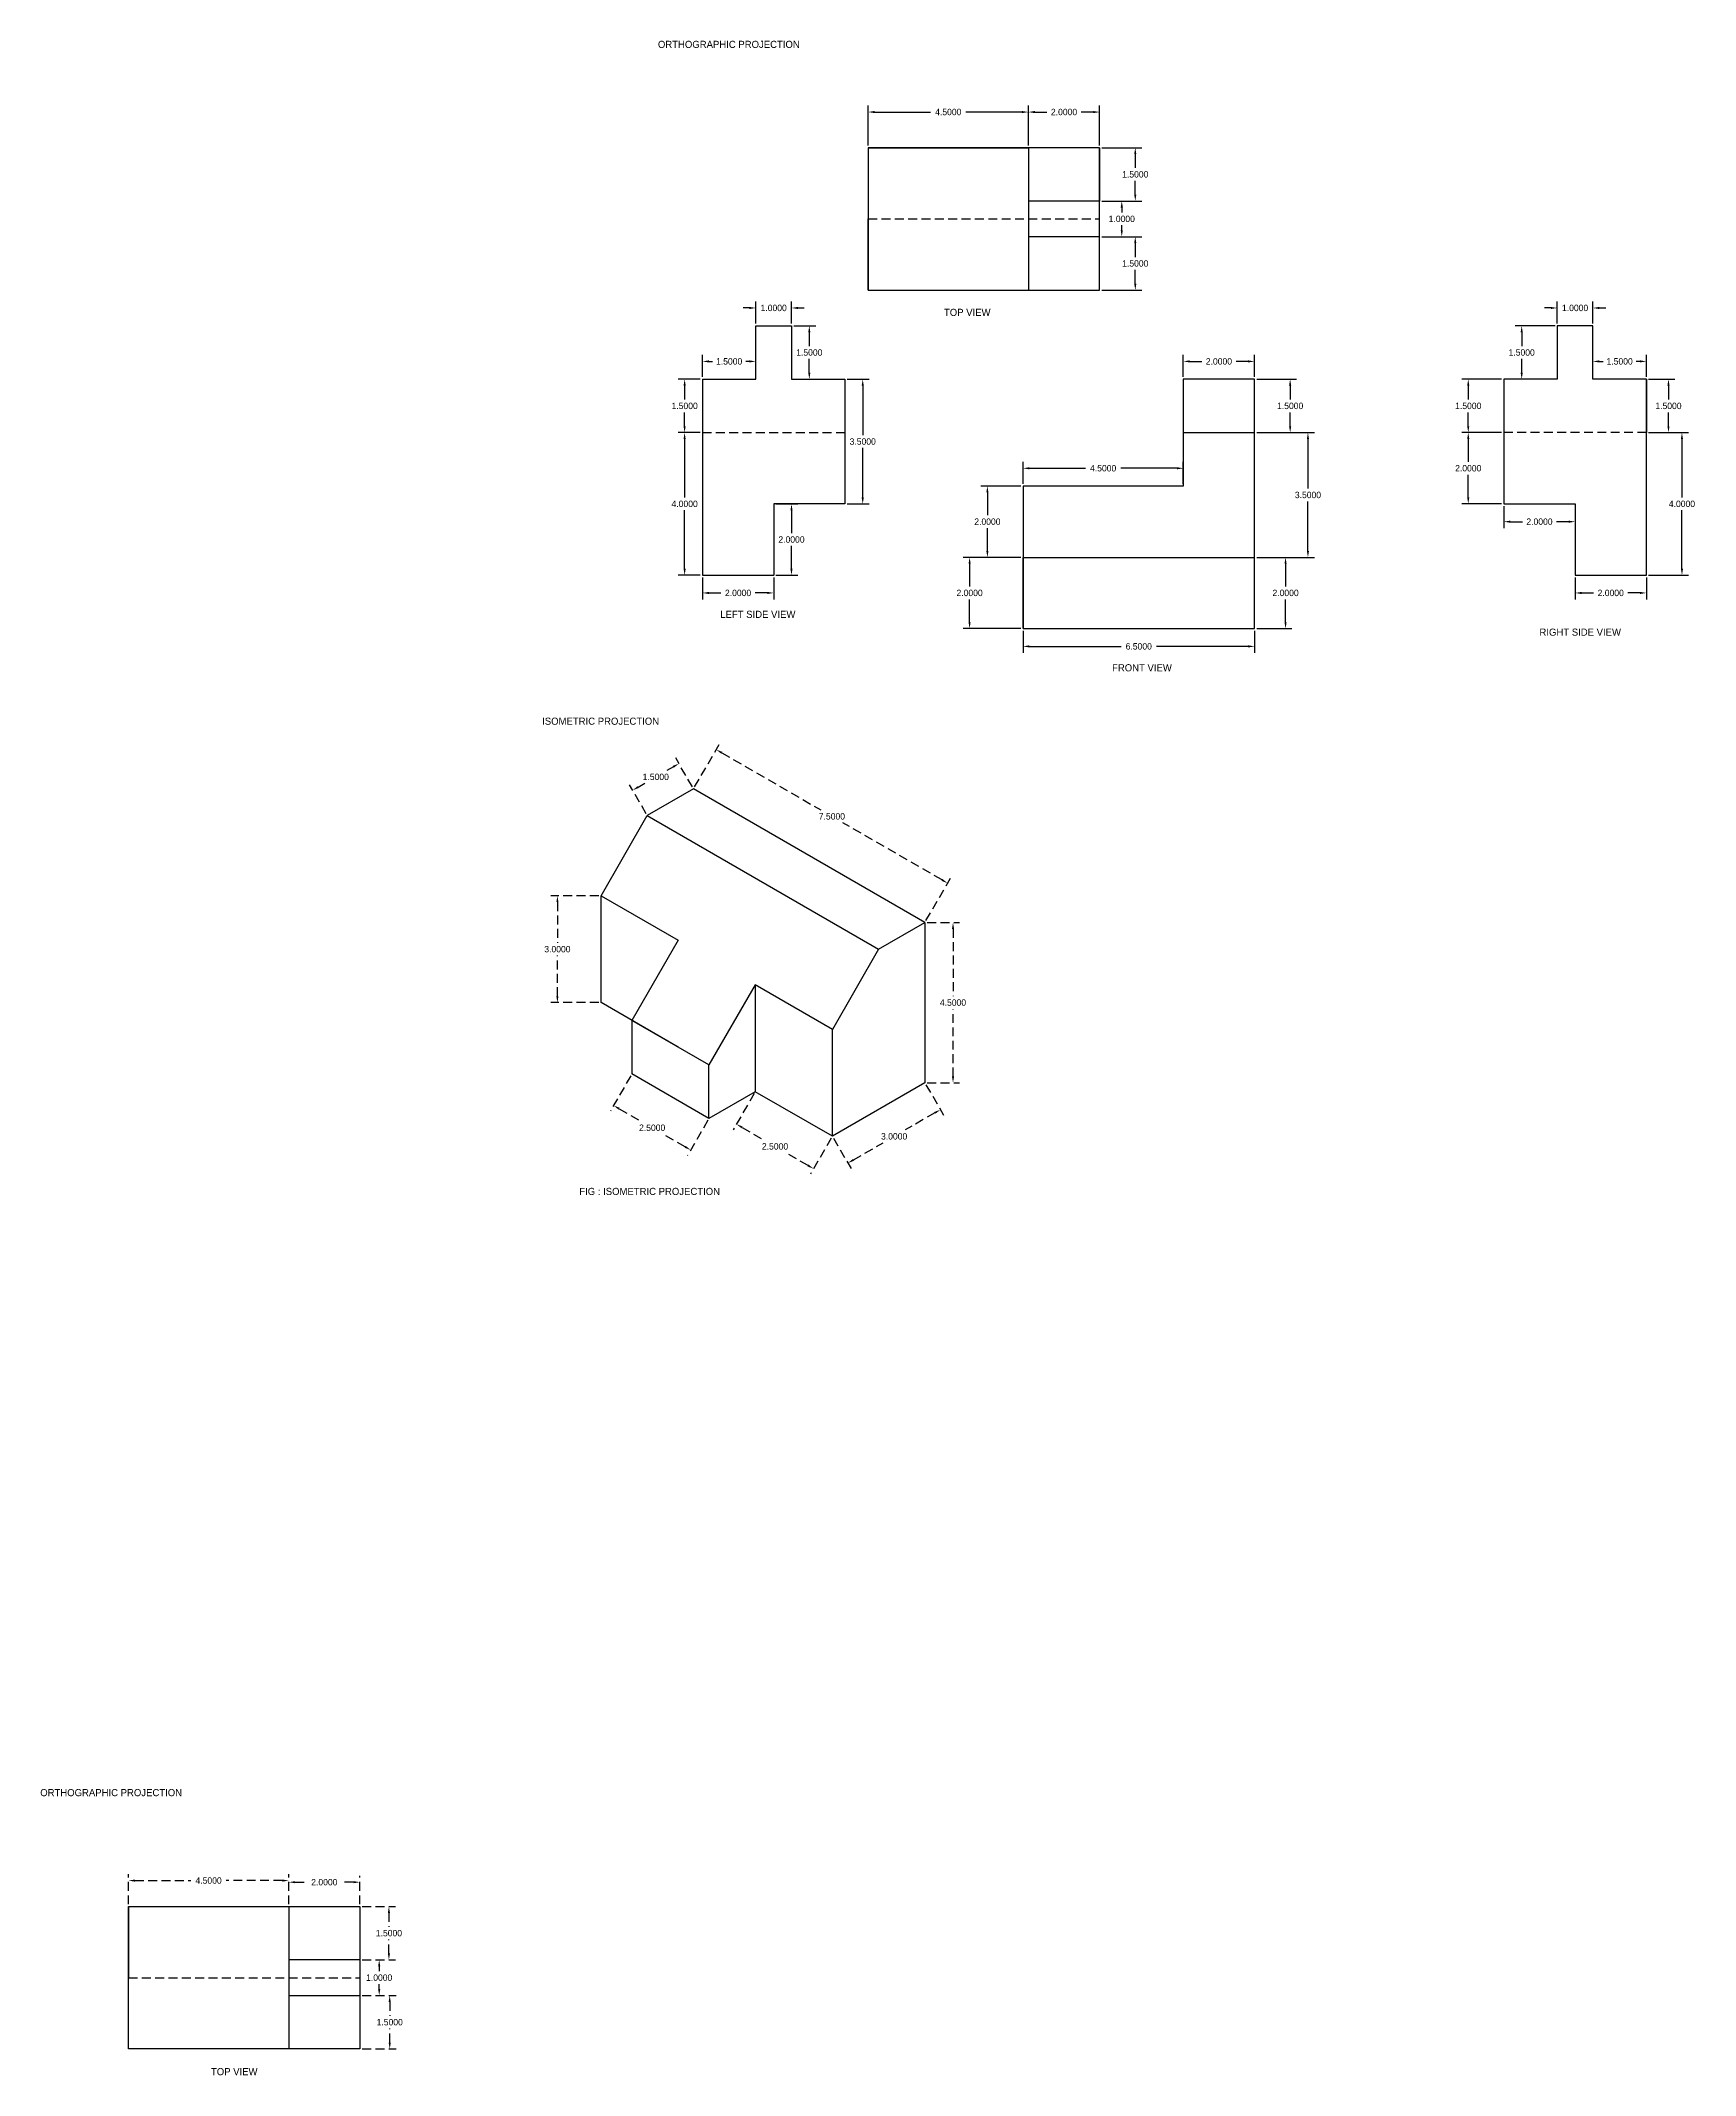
# Model space of a CAD drawing. Header units: inches. Extents: x 9.4 to 55.9, y -13.6 to 43.5.
import ezdxf

# ---------------------------------------------------------------- set-up
doc = ezdxf.new("R2010")
doc.units = ezdxf.units.IN
doc.header["$MEASUREMENT"] = 0
doc.linetypes.add('HIDDEN', pattern=[0.375, 0.25, -0.125])
doc.dimstyles.get("Standard").update_dxf_attribs({"dimtxt": 0.18, "dimasz": 0.18, "dimexe": 0.18, "dimexo": 0.0625, "dimgap": 0.09, "dimtad": 0, "dimtih": 1, "dimtoh": 1, "dimdec": 4, "dimzin": 0, "dimdsep": 46, "dimtxsty": 'Standard', "dimcen": 0.09, "dimadec": 0, "dimazin": 0, "dimtfac": 1, "dimtdec": 4, "dimtofl": 0, "dimtmove": 0, "dimatfit": 3, "dimfxl": 1, "dimtolj": 1, "dimtzin": 0, "dimarcsym": 0})

# ---------------------------------------------------------------- blocks, each defined once
blk = doc.blocks.new('*D1')
at = {"color": 0, "lineweight": -2}
for p, q in [((32.652, 40.562), (32.652, 41.68)), ((32.832, 41.5), (34.407, 41.5)), ((36.972, 41.5), (35.397, 41.5)), ((37.152, 40.562), (37.152, 41.68))]:
    blk.add_line(p, q, dxfattribs=at)
at = {"color": 0}
for points in [[(32.832, 41.53), (32.832, 41.47), (32.652, 41.5)], [(36.972, 41.53), (36.972, 41.47), (37.152, 41.5)]]:
    blk.add_solid(points, dxfattribs=at)
at = {"layer": 'Defpoints', "color": 0}
for p in [(37.152, 41.5), (32.652, 40.5), (37.152, 40.5)]:
    blk.add_point(p, dxfattribs=at)
at = {"color": 0, "insert": (34.902, 41.5), "char_height": 0.18, "attachment_point": 5}
blk.add_mtext('\\A1;4.5000', dxfattribs=at)
blk = doc.blocks.new('*D3')
at = {"color": 0, "lineweight": -2}
for p, q in [((39.214, 40.5), (40.332, 40.5)), ((40.152, 40.32), (40.152, 39.93)), ((40.152, 39.18), (40.152, 39.57)), ((39.214, 39), (40.332, 39))]:
    blk.add_line(p, q, dxfattribs=at)
at = {"color": 0}
for points in [[(40.122, 40.32), (40.182, 40.32), (40.152, 40.5)], [(40.122, 39.18), (40.182, 39.18), (40.152, 39)]]:
    blk.add_solid(points, dxfattribs=at)
at = {"layer": 'Defpoints', "color": 0}
for p in [(39.152, 40.5), (39.152, 39), (40.152, 39)]:
    blk.add_point(p, dxfattribs=at)
at = {"color": 0, "insert": (40.152, 39.75), "char_height": 0.18, "attachment_point": 5}
blk.add_mtext('\\A1;1.5000', dxfattribs=at)
blk = doc.blocks.new('*D4')
at = {"color": 0, "lineweight": -2}
for p, q in [((39.214, 38), (40.332, 38)), ((40.152, 37.82), (40.152, 37.43)), ((40.152, 36.68), (40.152, 37.07)), ((39.214, 36.5), (40.332, 36.5))]:
    blk.add_line(p, q, dxfattribs=at)
at = {"color": 0}
for points in [[(40.122, 37.82), (40.182, 37.82), (40.152, 38)], [(40.122, 36.68), (40.182, 36.68), (40.152, 36.5)]]:
    blk.add_solid(points, dxfattribs=at)
at = {"layer": 'Defpoints', "color": 0}
for p in [(39.152, 38), (40.152, 38), (39.152, 36.5)]:
    blk.add_point(p, dxfattribs=at)
at = {"color": 0, "insert": (40.152, 37.25), "char_height": 0.18, "attachment_point": 5}
blk.add_mtext('\\A1;1.5000', dxfattribs=at)
blk = doc.blocks.new('*D5')
at = {"color": 0, "lineweight": -2}
for p, q in [((39.214, 39), (39.953, 39)), ((39.773, 38.82), (39.773, 38.68)), ((39.773, 38.18), (39.773, 38.32)), ((39.214, 38), (39.953, 38))]:
    blk.add_line(p, q, dxfattribs=at)
at = {"color": 0}
for points in [[(39.743, 38.82), (39.803, 38.82), (39.773, 39)], [(39.743, 38.18), (39.803, 38.18), (39.773, 38)]]:
    blk.add_solid(points, dxfattribs=at)
at = {"layer": 'Defpoints', "color": 0}
for p in [(39.152, 39), (39.152, 38), (39.773, 38)]:
    blk.add_point(p, dxfattribs=at)
at = {"color": 0, "insert": (39.773, 38.5), "char_height": 0.18, "attachment_point": 5}
blk.add_mtext('\\A1;1.0000', dxfattribs=at)
blk = doc.blocks.new('*D6')
at = {"color": 0, "lineweight": -2}
for p, q in [((28, 34.0625), (28, 34.68)), ((28.18, 34.5), (28.285, 34.5)), ((29.32, 34.5), (29.215, 34.5)), ((29.5, 34.0625), (29.5, 34.68))]:
    blk.add_line(p, q, dxfattribs=at)
at = {"color": 0}
for points in [[(28.18, 34.53), (28.18, 34.47), (28, 34.5)], [(29.32, 34.53), (29.32, 34.47), (29.5, 34.5)]]:
    blk.add_solid(points, dxfattribs=at)
at = {"layer": 'Defpoints', "color": 0}
for p in [(29.5, 34.5), (28, 34), (29.5, 34)]:
    blk.add_point(p, dxfattribs=at)
at = {"color": 0, "insert": (28.75, 34.5), "char_height": 0.18, "attachment_point": 5}
blk.add_mtext('\\A1;1.5000', dxfattribs=at)
blk = doc.blocks.new('*D7')
at = {"color": 0, "lineweight": -2}
for p, q in [((29.32, 36), (29.14, 36)), ((29.5, 35.5625), (29.5, 36.18)), ((30.5, 35.5625), (30.5, 36.18)), ((30.68, 36), (30.86, 36))]:
    blk.add_line(p, q, dxfattribs=at)
at = {"color": 0}
for points in [[(29.32, 36.03), (29.32, 35.97), (29.5, 36)], [(30.68, 36.03), (30.68, 35.97), (30.5, 36)]]:
    blk.add_solid(points, dxfattribs=at)
at = {"layer": 'Defpoints', "color": 0}
for p in [(30.5, 36), (29.5, 35.5), (30.5, 35.5)]:
    blk.add_point(p, dxfattribs=at)
at = {"color": 0, "insert": (30, 36), "char_height": 0.18, "attachment_point": 5}
blk.add_mtext('\\A1;1.0000', dxfattribs=at)
blk = doc.blocks.new('*D8')
at = {"color": 0, "lineweight": -2}
for p, q in [((30.5625, 35.5), (31.18, 35.5)), ((31, 35.32), (31, 34.93)), ((31, 34.18), (31, 34.57)), ((30.5625, 34), (31.18, 34))]:
    blk.add_line(p, q, dxfattribs=at)
at = {"color": 0}
for points in [[(30.97, 35.32), (31.03, 35.32), (31, 35.5)], [(30.97, 34.18), (31.03, 34.18), (31, 34)]]:
    blk.add_solid(points, dxfattribs=at)
at = {"layer": 'Defpoints', "color": 0}
for p in [(30.5, 35.5), (30.5, 34), (31, 34)]:
    blk.add_point(p, dxfattribs=at)
at = {"color": 0, "insert": (31, 34.75), "char_height": 0.18, "attachment_point": 5}
blk.add_mtext('\\A1;1.5000', dxfattribs=at)
blk = doc.blocks.new('*D9')
at = {"color": 0, "lineweight": -2}
for p, q in [((27.9375, 34), (27.32, 34)), ((27.5, 33.82), (27.5, 33.43)), ((27.5, 32.68), (27.5, 33.07)), ((27.9375, 32.5), (27.32, 32.5))]:
    blk.add_line(p, q, dxfattribs=at)
at = {"color": 0}
for points in [[(27.47, 33.82), (27.53, 33.82), (27.5, 34)], [(27.47, 32.68), (27.53, 32.68), (27.5, 32.5)]]:
    blk.add_solid(points, dxfattribs=at)
at = {"layer": 'Defpoints', "color": 0}
for p in [(28, 34), (27.5, 32.5), (28, 32.5)]:
    blk.add_point(p, dxfattribs=at)
at = {"color": 0, "insert": (27.5, 33.25), "char_height": 0.18, "attachment_point": 5}
blk.add_mtext('\\A1;1.5000', dxfattribs=at)
blk = doc.blocks.new('*D10')
at = {"color": 0, "lineweight": -2}
for p, q in [((27.9375, 32.5), (27.32, 32.5)), ((27.5, 32.32), (27.5, 30.68)), ((27.5, 28.68), (27.5, 30.32)), ((27.9375, 28.5), (27.32, 28.5))]:
    blk.add_line(p, q, dxfattribs=at)
at = {"color": 0}
for points in [[(27.47, 32.32), (27.53, 32.32), (27.5, 32.5)], [(27.47, 28.68), (27.53, 28.68), (27.5, 28.5)]]:
    blk.add_solid(points, dxfattribs=at)
at = {"layer": 'Defpoints', "color": 0}
for p in [(28, 32.5), (27.5, 28.5), (28, 28.5)]:
    blk.add_point(p, dxfattribs=at)
at = {"color": 0, "insert": (27.5, 30.5), "char_height": 0.18, "attachment_point": 5}
blk.add_mtext('\\A1;4.0000', dxfattribs=at)
blk = doc.blocks.new('*D11')
at = {"color": 0, "lineweight": -2}
for p, q in [((30.0625, 30.5), (30.68, 30.5)), ((30.5, 30.32), (30.5, 29.68)), ((30.5, 28.68), (30.5, 29.32)), ((30.0625, 28.5), (30.68, 28.5))]:
    blk.add_line(p, q, dxfattribs=at)
at = {"color": 0}
for points in [[(30.47, 30.32), (30.53, 30.32), (30.5, 30.5)], [(30.47, 28.68), (30.53, 28.68), (30.5, 28.5)]]:
    blk.add_solid(points, dxfattribs=at)
at = {"layer": 'Defpoints', "color": 0}
for p in [(30, 30.5), (30.5, 30.5), (30, 28.5)]:
    blk.add_point(p, dxfattribs=at)
at = {"color": 0, "insert": (30.5, 29.5), "char_height": 0.18, "attachment_point": 5}
blk.add_mtext('\\A1;2.0000', dxfattribs=at)
blk = doc.blocks.new('*D12')
at = {"color": 0, "lineweight": -2}
for p, q in [((32.0625, 34), (32.68, 34)), ((32.5, 33.82), (32.5, 32.43)), ((32.5, 30.68), (32.5, 32.07)), ((32.0625, 30.5), (32.68, 30.5))]:
    blk.add_line(p, q, dxfattribs=at)
at = {"color": 0}
for points in [[(32.47, 33.82), (32.53, 33.82), (32.5, 34)], [(32.47, 30.68), (32.53, 30.68), (32.5, 30.5)]]:
    blk.add_solid(points, dxfattribs=at)
at = {"layer": 'Defpoints', "color": 0}
for p in [(32, 34), (32, 30.5), (32.5, 30.5)]:
    blk.add_point(p, dxfattribs=at)
at = {"color": 0, "insert": (32.5, 32.25), "char_height": 0.18, "attachment_point": 5}
blk.add_mtext('\\A1;3.5000', dxfattribs=at)
blk = doc.blocks.new('*D13')
at = {"color": 0, "lineweight": -2}
for p, q in [((28, 28.4375), (28, 27.82)), ((28.18, 28), (28.52, 28)), ((29.82, 28), (29.48, 28)), ((30, 28.4375), (30, 27.82))]:
    blk.add_line(p, q, dxfattribs=at)
at = {"color": 0}
for points in [[(28.18, 28.03), (28.18, 27.97), (28, 28)], [(29.82, 28.03), (29.82, 27.97), (30, 28)]]:
    blk.add_solid(points, dxfattribs=at)
at = {"layer": 'Defpoints', "color": 0}
for p in [(28, 28.5), (30, 28.5), (30, 28)]:
    blk.add_point(p, dxfattribs=at)
at = {"color": 0, "insert": (29, 28), "char_height": 0.18, "attachment_point": 5}
blk.add_mtext('\\A1;2.0000', dxfattribs=at)
blk = doc.blocks.new('*D14')
at = {"color": 0, "lineweight": -2}
for p, q in [((41.5, 34.0625), (41.5, 34.68)), ((41.68, 34.5), (42.02, 34.5)), ((43.32, 34.5), (42.98, 34.5)), ((43.5, 34.0625), (43.5, 34.68))]:
    blk.add_line(p, q, dxfattribs=at)
at = {"color": 0}
for points in [[(41.68, 34.53), (41.68, 34.47), (41.5, 34.5)], [(43.32, 34.53), (43.32, 34.47), (43.5, 34.5)]]:
    blk.add_solid(points, dxfattribs=at)
at = {"layer": 'Defpoints', "color": 0}
for p in [(43.5, 34.5), (41.5, 34), (43.5, 34)]:
    blk.add_point(p, dxfattribs=at)
at = {"color": 0, "insert": (42.5, 34.5), "char_height": 0.18, "attachment_point": 5}
blk.add_mtext('\\A1;2.0000', dxfattribs=at)
blk = doc.blocks.new('*D15')
at = {"color": 0, "lineweight": -2}
for p, q in [((43.5625, 34), (44.68, 34)), ((44.5, 33.82), (44.5, 33.43)), ((44.5, 32.68), (44.5, 33.07)), ((43.5625, 32.5), (44.68, 32.5))]:
    blk.add_line(p, q, dxfattribs=at)
at = {"color": 0}
for points in [[(44.47, 33.82), (44.53, 33.82), (44.5, 34)], [(44.47, 32.68), (44.53, 32.68), (44.5, 32.5)]]:
    blk.add_solid(points, dxfattribs=at)
at = {"layer": 'Defpoints', "color": 0}
for p in [(43.5, 34), (43.5, 32.5), (44.5, 32.5)]:
    blk.add_point(p, dxfattribs=at)
at = {"color": 0, "insert": (44.5, 33.25), "char_height": 0.18, "attachment_point": 5}
blk.add_mtext('\\A1;1.5000', dxfattribs=at)
blk = doc.blocks.new('*D16')
at = {"color": 0, "lineweight": -2}
for p, q in [((43.5625, 32.5), (45.18, 32.5)), ((45, 32.32), (45, 30.93)), ((45, 29.18), (45, 30.57)), ((43.5625, 29), (45.18, 29))]:
    blk.add_line(p, q, dxfattribs=at)
at = {"color": 0}
for points in [[(44.97, 32.32), (45.03, 32.32), (45, 32.5)], [(44.97, 29.18), (45.03, 29.18), (45, 29)]]:
    blk.add_solid(points, dxfattribs=at)
at = {"layer": 'Defpoints', "color": 0}
for p in [(43.5, 32.5), (43.5, 29), (45, 29)]:
    blk.add_point(p, dxfattribs=at)
at = {"color": 0, "insert": (45, 30.75), "char_height": 0.18, "attachment_point": 5}
blk.add_mtext('\\A1;3.5000', dxfattribs=at)
blk = doc.blocks.new('*D17')
at = {"color": 0, "lineweight": -2}
for p, q in [((43.5625, 29), (44.55125, 29)), ((44.37125, 28.82), (44.37125, 28.18)), ((44.37125, 27.18), (44.37125, 27.82)), ((43.5625, 27), (44.55125, 27))]:
    blk.add_line(p, q, dxfattribs=at)
at = {"color": 0}
for points in [[(44.34125, 28.82), (44.40125, 28.82), (44.37125, 29)], [(44.34125, 27.18), (44.40125, 27.18), (44.37125, 27)]]:
    blk.add_solid(points, dxfattribs=at)
at = {"layer": 'Defpoints', "color": 0}
for p in [(43.5, 29), (44.37125, 29), (43.5, 27)]:
    blk.add_point(p, dxfattribs=at)
at = {"color": 0, "insert": (44.37125, 28), "char_height": 0.18, "attachment_point": 5}
blk.add_mtext('\\A1;2.0000', dxfattribs=at)
blk = doc.blocks.new('*D18')
at = {"color": 0, "lineweight": -2}
for p, q in [((37, 26.9375), (37, 26.32)), ((43.5, 26.9375), (43.5, 26.32)), ((37.18, 26.5), (39.755, 26.5)), ((43.32, 26.5), (40.745, 26.5))]:
    blk.add_line(p, q, dxfattribs=at)
at = {"color": 0}
for points in [[(37.18, 26.53), (37.18, 26.47), (37, 26.5)], [(43.32, 26.53), (43.32, 26.47), (43.5, 26.5)]]:
    blk.add_solid(points, dxfattribs=at)
at = {"layer": 'Defpoints', "color": 0}
for p in [(37, 27), (43.5, 27), (43.5, 26.5)]:
    blk.add_point(p, dxfattribs=at)
at = {"color": 0, "insert": (40.25, 26.5), "char_height": 0.18, "attachment_point": 5}
blk.add_mtext('\\A1;6.5000', dxfattribs=at)
blk = doc.blocks.new('*D19')
at = {"color": 0, "lineweight": -2}
for p, q in [((36.9375, 31), (35.82, 31)), ((36, 30.82), (36, 30.18)), ((36, 29.18), (36, 29.82)), ((36.9375, 29), (35.82, 29))]:
    blk.add_line(p, q, dxfattribs=at)
at = {"color": 0}
for points in [[(35.97, 30.82), (36.03, 30.82), (36, 31)], [(35.97, 29.18), (36.03, 29.18), (36, 29)]]:
    blk.add_solid(points, dxfattribs=at)
at = {"layer": 'Defpoints', "color": 0}
for p in [(37, 31), (36, 29), (37, 29)]:
    blk.add_point(p, dxfattribs=at)
at = {"color": 0, "insert": (36, 30), "char_height": 0.18, "attachment_point": 5}
blk.add_mtext('\\A1;2.0000', dxfattribs=at)
blk = doc.blocks.new('*D20')
at = {"color": 0, "lineweight": -2}
for p, q in [((36.9375, 29), (35.32, 29)), ((35.5, 28.82), (35.5, 28.18)), ((35.5, 27.18), (35.5, 27.82)), ((36.9375, 27), (35.32, 27))]:
    blk.add_line(p, q, dxfattribs=at)
at = {"color": 0}
for points in [[(35.47, 28.82), (35.53, 28.82), (35.5, 29)], [(35.47, 27.18), (35.53, 27.18), (35.5, 27)]]:
    blk.add_solid(points, dxfattribs=at)
at = {"layer": 'Defpoints', "color": 0}
for p in [(37, 29), (35.5, 27), (37, 27)]:
    blk.add_point(p, dxfattribs=at)
at = {"color": 0, "insert": (35.5, 28), "char_height": 0.18, "attachment_point": 5}
blk.add_mtext('\\A1;2.0000', dxfattribs=at)
blk = doc.blocks.new('*D21')
at = {"color": 0, "lineweight": -2}
for p, q in [((37, 31.0625), (37, 31.68)), ((37.18, 31.5), (38.755, 31.5)), ((41.32, 31.5), (39.745, 31.5)), ((41.5, 31.0625), (41.5, 31.68))]:
    blk.add_line(p, q, dxfattribs=at)
at = {"color": 0}
for points in [[(37.18, 31.53), (37.18, 31.47), (37, 31.5)], [(41.32, 31.53), (41.32, 31.47), (41.5, 31.5)]]:
    blk.add_solid(points, dxfattribs=at)
at = {"layer": 'Defpoints', "color": 0}
for p in [(41.5, 31.5), (37, 31), (41.5, 31)]:
    blk.add_point(p, dxfattribs=at)
at = {"color": 0, "insert": (39.25, 31.5), "char_height": 0.18, "attachment_point": 5}
blk.add_mtext('\\A1;4.5000', dxfattribs=at)
blk = doc.blocks.new('*D22')
at = {"color": 0, "lineweight": -2}
for p, q in [((51.9375, 35.5), (50.82, 35.5)), ((51, 35.32), (51, 34.93)), ((51, 34.18), (51, 34.57)), ((51.9375, 34), (50.82, 34))]:
    blk.add_line(p, q, dxfattribs=at)
at = {"color": 0}
for points in [[(50.97, 35.32), (51.03, 35.32), (51, 35.5)], [(50.97, 34.18), (51.03, 34.18), (51, 34)]]:
    blk.add_solid(points, dxfattribs=at)
at = {"layer": 'Defpoints', "color": 0}
for p in [(52, 35.5), (51, 34), (52, 34)]:
    blk.add_point(p, dxfattribs=at)
at = {"color": 0, "insert": (51, 34.75), "char_height": 0.18, "attachment_point": 5}
blk.add_mtext('\\A1;1.5000', dxfattribs=at)
blk = doc.blocks.new('*D23')
at = {"color": 0, "lineweight": -2}
for p, q in [((51.82, 36), (51.64, 36)), ((52, 35.5625), (52, 36.18)), ((53, 35.5625), (53, 36.18)), ((53.18, 36), (53.36, 36))]:
    blk.add_line(p, q, dxfattribs=at)
at = {"color": 0}
for points in [[(51.82, 36.03), (51.82, 35.97), (52, 36)], [(53.18, 36.03), (53.18, 35.97), (53, 36)]]:
    blk.add_solid(points, dxfattribs=at)
at = {"layer": 'Defpoints', "color": 0}
for p in [(53, 36), (52, 35.5), (53, 35.5)]:
    blk.add_point(p, dxfattribs=at)
at = {"color": 0, "insert": (52.5, 36), "char_height": 0.18, "attachment_point": 5}
blk.add_mtext('\\A1;1.0000', dxfattribs=at)
blk = doc.blocks.new('*D24')
at = {"color": 0, "lineweight": -2}
for p, q in [((53, 34.0625), (53, 34.68)), ((53.18, 34.5), (53.285, 34.5)), ((54.32, 34.5), (54.215, 34.5)), ((54.5, 34.0625), (54.5, 34.68))]:
    blk.add_line(p, q, dxfattribs=at)
at = {"color": 0}
for points in [[(53.18, 34.53), (53.18, 34.47), (53, 34.5)], [(54.32, 34.53), (54.32, 34.47), (54.5, 34.5)]]:
    blk.add_solid(points, dxfattribs=at)
at = {"layer": 'Defpoints', "color": 0}
for p in [(54.5, 34.5), (53, 34), (54.5, 34)]:
    blk.add_point(p, dxfattribs=at)
at = {"color": 0, "insert": (53.75, 34.5), "char_height": 0.18, "attachment_point": 5}
blk.add_mtext('\\A1;1.5000', dxfattribs=at)
blk = doc.blocks.new('*D25')
at = {"color": 0, "lineweight": -2}
for p, q in [((50.4375, 34), (49.32, 34)), ((49.5, 33.82), (49.5, 33.43)), ((49.5, 32.68), (49.5, 33.07)), ((50.4375, 32.5), (49.32, 32.5))]:
    blk.add_line(p, q, dxfattribs=at)
at = {"color": 0}
for points in [[(49.47, 33.82), (49.53, 33.82), (49.5, 34)], [(49.47, 32.68), (49.53, 32.68), (49.5, 32.5)]]:
    blk.add_solid(points, dxfattribs=at)
at = {"layer": 'Defpoints', "color": 0}
for p in [(50.5, 34), (49.5, 32.5), (50.5, 32.5)]:
    blk.add_point(p, dxfattribs=at)
at = {"color": 0, "insert": (49.5, 33.25), "char_height": 0.18, "attachment_point": 5}
blk.add_mtext('\\A1;1.5000', dxfattribs=at)
blk = doc.blocks.new('*D26')
at = {"color": 0, "lineweight": -2}
for p, q in [((50.4375, 32.5), (49.32, 32.5)), ((49.5, 32.32), (49.5, 31.68)), ((49.5, 30.68), (49.5, 31.32)), ((50.4375, 30.5), (49.32, 30.5))]:
    blk.add_line(p, q, dxfattribs=at)
at = {"color": 0}
for points in [[(49.47, 32.32), (49.53, 32.32), (49.5, 32.5)], [(49.47, 30.68), (49.53, 30.68), (49.5, 30.5)]]:
    blk.add_solid(points, dxfattribs=at)
at = {"layer": 'Defpoints', "color": 0}
for p in [(50.5, 32.5), (49.5, 30.5), (50.5, 30.5)]:
    blk.add_point(p, dxfattribs=at)
at = {"color": 0, "insert": (49.5, 31.5), "char_height": 0.18, "attachment_point": 5}
blk.add_mtext('\\A1;2.0000', dxfattribs=at)
blk = doc.blocks.new('*D27')
at = {"color": 0, "lineweight": -2}
for p, q in [((50.5, 30.4375), (50.5, 29.82)), ((52.5, 30.4375), (52.5, 29.82)), ((50.68, 30), (51.02, 30)), ((52.32, 30), (51.98, 30))]:
    blk.add_line(p, q, dxfattribs=at)
at = {"color": 0}
for points in [[(50.68, 30.03), (50.68, 29.97), (50.5, 30)], [(52.32, 30.03), (52.32, 29.97), (52.5, 30)]]:
    blk.add_solid(points, dxfattribs=at)
at = {"layer": 'Defpoints', "color": 0}
for p in [(50.5, 30.5), (52.5, 30.5), (52.5, 30)]:
    blk.add_point(p, dxfattribs=at)
at = {"color": 0, "insert": (51.5, 30), "char_height": 0.18, "attachment_point": 5}
blk.add_mtext('\\A1;2.0000', dxfattribs=at)
blk = doc.blocks.new('*D28')
at = {"color": 0, "lineweight": -2}
for p, q in [((52.5, 28.4375), (52.5, 27.82)), ((52.68, 28), (53.02, 28)), ((54.32, 28), (53.98, 28)), ((54.5, 28.4375), (54.5, 27.82))]:
    blk.add_line(p, q, dxfattribs=at)
at = {"color": 0}
for points in [[(52.68, 28.03), (52.68, 27.97), (52.5, 28)], [(54.32, 28.03), (54.32, 27.97), (54.5, 28)]]:
    blk.add_solid(points, dxfattribs=at)
at = {"layer": 'Defpoints', "color": 0}
for p in [(52.5, 28.5), (54.5, 28.5), (54.5, 28)]:
    blk.add_point(p, dxfattribs=at)
at = {"color": 0, "insert": (53.5, 28), "char_height": 0.18, "attachment_point": 5}
blk.add_mtext('\\A1;2.0000', dxfattribs=at)
blk = doc.blocks.new('*D29')
at = {"color": 0, "lineweight": -2}
for p, q in [((54.5625, 32.5), (55.68, 32.5)), ((55.5, 32.32), (55.5, 30.68)), ((55.5, 28.68), (55.5, 30.32)), ((54.5625, 28.5), (55.68, 28.5))]:
    blk.add_line(p, q, dxfattribs=at)
at = {"color": 0}
for points in [[(55.47, 32.32), (55.53, 32.32), (55.5, 32.5)], [(55.47, 28.68), (55.53, 28.68), (55.5, 28.5)]]:
    blk.add_solid(points, dxfattribs=at)
at = {"layer": 'Defpoints', "color": 0}
for p in [(54.5, 32.5), (54.5, 28.5), (55.5, 28.5)]:
    blk.add_point(p, dxfattribs=at)
at = {"color": 0, "insert": (55.5, 30.5), "char_height": 0.18, "attachment_point": 5}
blk.add_mtext('\\A1;4.0000', dxfattribs=at)
blk = doc.blocks.new('*D30')
at = {"color": 0, "lineweight": -2}
for p, q in [((54.5625, 34), (55.30125, 34)), ((55.12125, 33.82), (55.12125, 33.43)), ((55.12125, 32.68), (55.12125, 33.07)), ((54.5625, 32.5), (55.30125, 32.5))]:
    blk.add_line(p, q, dxfattribs=at)
at = {"color": 0}
for points in [[(55.09125, 33.82), (55.15125, 33.82), (55.12125, 34)], [(55.09125, 32.68), (55.15125, 32.68), (55.12125, 32.5)]]:
    blk.add_solid(points, dxfattribs=at)
at = {"layer": 'Defpoints', "color": 0}
for p in [(54.5, 34), (54.5, 32.5), (55.12125, 32.5)]:
    blk.add_point(p, dxfattribs=at)
at = {"color": 0, "insert": (55.12125, 33.25), "char_height": 0.18, "attachment_point": 5}
blk.add_mtext('\\A1;1.5000', dxfattribs=at)
blk = doc.blocks.new('*D48')
at = {"color": 0, "linetype": 'HIDDEN', "lineweight": -2}
for p, q in [((11.885, -8.81), (11.885, -7.966)), ((16.385, -8.81), (16.385, -7.966)), ((12.065, -8.146), (13.64, -8.146)), ((16.205, -8.146), (14.63, -8.146))]:
    blk.add_line(p, q, dxfattribs=at)
at = {"color": 0, "linetype": 'HIDDEN'}
for points in [[(12.065, -8.116), (12.065, -8.176), (11.885, -8.146)], [(16.205, -8.116), (16.205, -8.176), (16.385, -8.146)]]:
    blk.add_solid(points, dxfattribs=at)
at = {"layer": 'Defpoints', "color": 0, "linetype": 'HIDDEN'}
for p in [(16.385, -8.146), (11.885, -8.872), (16.385, -8.872)]:
    blk.add_point(p, dxfattribs=at)
at = {"color": 0, "linetype": 'HIDDEN', "insert": (14.135, -8.146), "char_height": 0.18, "attachment_point": 5}
blk.add_mtext('\\A1;4.5000', dxfattribs=at)
blk = doc.blocks.new('*D49')
at = {"color": 0, "linetype": 'HIDDEN', "lineweight": -2}
for p, q in [((16.385, -8.81), (16.385, -8.011)), ((16.565, -8.191), (16.905, -8.191)), ((18.205, -8.191), (17.865, -8.191)), ((18.385, -8.81), (18.385, -8.011))]:
    blk.add_line(p, q, dxfattribs=at)
at = {"color": 0, "linetype": 'HIDDEN'}
for points in [[(16.565, -8.161), (16.565, -8.221), (16.385, -8.191)], [(18.205, -8.161), (18.205, -8.221), (18.385, -8.191)]]:
    blk.add_solid(points, dxfattribs=at)
at = {"layer": 'Defpoints', "color": 0, "linetype": 'HIDDEN'}
for p in [(18.385, -8.191), (16.385, -8.872), (18.385, -8.872)]:
    blk.add_point(p, dxfattribs=at)
at = {"color": 0, "linetype": 'HIDDEN', "insert": (17.385, -8.191), "char_height": 0.18, "attachment_point": 5}
blk.add_mtext('\\A1;2.0000', dxfattribs=at)
blk = doc.blocks.new('*D50')
at = {"color": 0, "linetype": 'HIDDEN', "lineweight": -2}
for p, q in [((18.448, -8.872), (19.378, -8.872)), ((19.198, -9.052), (19.198, -9.442)), ((19.198, -10.192), (19.198, -9.802)), ((18.448, -10.372), (19.378, -10.372))]:
    blk.add_line(p, q, dxfattribs=at)
at = {"color": 0, "linetype": 'HIDDEN'}
for points in [[(19.168, -9.052), (19.228, -9.052), (19.198, -8.872)], [(19.168, -10.192), (19.228, -10.192), (19.198, -10.372)]]:
    blk.add_solid(points, dxfattribs=at)
at = {"layer": 'Defpoints', "color": 0, "linetype": 'HIDDEN'}
for p in [(18.385, -8.872), (18.385, -10.372), (19.198, -10.372)]:
    blk.add_point(p, dxfattribs=at)
at = {"color": 0, "linetype": 'HIDDEN', "insert": (19.198, -9.622), "char_height": 0.18, "attachment_point": 5}
blk.add_mtext('\\A1;1.5000', dxfattribs=at)
blk = doc.blocks.new('*D51')
at = {"color": 0, "linetype": 'HIDDEN', "lineweight": -2}
for p, q in [((18.448, -10.372), (19.105, -10.372)), ((18.925, -10.552), (18.925, -10.692)), ((18.448, -11.372), (19.105, -11.372)), ((18.925, -11.192), (18.925, -11.052))]:
    blk.add_line(p, q, dxfattribs=at)
at = {"color": 0, "linetype": 'HIDDEN'}
for points in [[(18.895, -10.552), (18.955, -10.552), (18.925, -10.372)], [(18.895, -11.192), (18.955, -11.192), (18.925, -11.372)]]:
    blk.add_solid(points, dxfattribs=at)
at = {"layer": 'Defpoints', "color": 0, "linetype": 'HIDDEN'}
for p in [(18.385, -10.372), (18.385, -11.372), (18.925, -11.372)]:
    blk.add_point(p, dxfattribs=at)
at = {"color": 0, "linetype": 'HIDDEN', "insert": (18.925, -10.872), "char_height": 0.18, "attachment_point": 5}
blk.add_mtext('\\A1;1.0000', dxfattribs=at)
blk = doc.blocks.new('*D52')
at = {"color": 0, "linetype": 'HIDDEN', "lineweight": -2}
for p, q in [((18.448, -11.372), (19.4, -11.372)), ((19.22, -11.552), (19.22, -11.942)), ((19.22, -12.692), (19.22, -12.302)), ((18.448, -12.872), (19.4, -12.872))]:
    blk.add_line(p, q, dxfattribs=at)
at = {"color": 0, "linetype": 'HIDDEN'}
for points in [[(19.19, -11.552), (19.25, -11.552), (19.22, -11.372)], [(19.19, -12.692), (19.25, -12.692), (19.22, -12.872)]]:
    blk.add_solid(points, dxfattribs=at)
at = {"layer": 'Defpoints', "color": 0, "linetype": 'HIDDEN'}
for p in [(18.385, -11.372), (18.385, -12.872), (19.22, -12.872)]:
    blk.add_point(p, dxfattribs=at)
at = {"color": 0, "linetype": 'HIDDEN', "insert": (19.22, -12.122), "char_height": 0.18, "attachment_point": 5}
blk.add_mtext('\\A1;1.5000', dxfattribs=at)
blk = doc.blocks.new('*D53')
at = {"color": 0, "lineweight": -2}
for p, q in [((37.152, 40.562), (37.152, 41.68)), ((37.332, 41.5), (37.672, 41.5)), ((38.972, 41.5), (38.632, 41.5)), ((39.152, 40.562), (39.152, 41.68))]:
    blk.add_line(p, q, dxfattribs=at)
at = {"color": 0}
for points in [[(37.332, 41.53), (37.332, 41.47), (37.152, 41.5)], [(38.972, 41.53), (38.972, 41.47), (39.152, 41.5)]]:
    blk.add_solid(points, dxfattribs=at)
at = {"layer": 'Defpoints', "color": 0}
for p in [(39.152, 41.5), (37.152, 40.5), (39.152, 40.5)]:
    blk.add_point(p, dxfattribs=at)
at = {"color": 0, "insert": (38.152, 41.5), "char_height": 0.18, "attachment_point": 5}
blk.add_mtext('\\A1;2.0000', dxfattribs=at)
blk = doc.blocks.new('*D54')
at = {"color": 0, "linetype": 'HIDDEN', "lineweight": -2}
for p, q in [((27.781, 22.554), (28.477, 23.758)), ((28.542, 23.513), (31.322, 21.908)), ((34.726, 19.943), (31.946, 21.548)), ((34.276, 18.804), (34.972, 20.008))]:
    blk.add_line(p, q, dxfattribs=at)
at = {"color": 0, "linetype": 'HIDDEN'}
for points in [[(28.557, 23.539), (28.527, 23.487), (28.387, 23.603)], [(34.741, 19.969), (34.711, 19.917), (34.882, 19.853)]]:
    blk.add_solid(points, dxfattribs=at)
at = {"layer": 'Defpoints', "color": 0, "linetype": 'HIDDEN'}
for p in [(27.75, 22.5), (34.882, 19.853), (34.245, 18.75)]:
    blk.add_point(p, dxfattribs=at)
at = {"color": 0, "linetype": 'HIDDEN', "insert": (31.634, 21.728), "char_height": 0.18, "attachment_point": 5}
blk.add_mtext('\\A1;7.5000', dxfattribs=at)
blk = doc.blocks.new('*D55')
at = {"color": 0, "linetype": 'HIDDEN', "lineweight": -2}
for p, q in [((34.308, 18.75), (35.215, 18.75)), ((35.035, 18.57), (35.035, 16.68)), ((35.035, 14.43), (35.035, 16.32)), ((34.308, 14.25), (35.215, 14.25))]:
    blk.add_line(p, q, dxfattribs=at)
at = {"color": 0, "linetype": 'HIDDEN'}
for points in [[(35.005, 18.57), (35.065, 18.57), (35.035, 18.75)], [(35.005, 14.43), (35.065, 14.43), (35.035, 14.25)]]:
    blk.add_solid(points, dxfattribs=at)
at = {"layer": 'Defpoints', "color": 0, "linetype": 'HIDDEN'}
for p in [(34.245, 18.75), (34.245, 14.25), (35.035, 14.25)]:
    blk.add_point(p, dxfattribs=at)
at = {"color": 0, "linetype": 'HIDDEN', "insert": (35.035, 16.5), "char_height": 0.18, "attachment_point": 5}
blk.add_mtext('\\A1;4.5000', dxfattribs=at)
blk = doc.blocks.new('*D56')
at = {"color": 0, "linetype": 'HIDDEN', "lineweight": -2}
for p, q in [((25.089, 19.5), (23.748, 19.5)), ((23.928, 19.32), (23.928, 18.18)), ((23.928, 16.68), (23.928, 17.82)), ((25.089, 16.5), (23.748, 16.5))]:
    blk.add_line(p, q, dxfattribs=at)
at = {"color": 0, "linetype": 'HIDDEN'}
for points in [[(23.898, 19.32), (23.958, 19.32), (23.928, 19.5)], [(23.898, 16.68), (23.958, 16.68), (23.928, 16.5)]]:
    blk.add_solid(points, dxfattribs=at)
at = {"layer": 'Defpoints', "color": 0, "linetype": 'HIDDEN'}
for p in [(25.152, 19.5), (23.928, 16.5), (25.152, 16.5)]:
    blk.add_point(p, dxfattribs=at)
at = {"color": 0, "linetype": 'HIDDEN', "insert": (23.928, 18), "char_height": 0.18, "attachment_point": 5}
blk.add_mtext('\\A1;3.0000', dxfattribs=at)
blk = doc.blocks.new('*D57')
at = {"color": 0, "linetype": 'HIDDEN', "lineweight": -2}
for p, q in [((25.987, 14.446), (25.416, 13.457)), ((25.661, 13.522), (26.276, 13.167)), ((28.152, 13.196), (27.581, 12.207)), ((27.515, 12.452), (26.9, 12.807))]:
    blk.add_line(p, q, dxfattribs=at)
at = {"color": 0, "linetype": 'HIDDEN'}
for points in [[(25.676, 13.548), (25.646, 13.496), (25.506, 13.612)], [(27.53, 12.478), (27.5, 12.426), (27.671, 12.362)]]:
    blk.add_solid(points, dxfattribs=at)
at = {"layer": 'Defpoints', "color": 0, "linetype": 'HIDDEN'}
for p in [(26.018, 14.5), (28.183, 13.25), (27.671, 12.362)]:
    blk.add_point(p, dxfattribs=at)
at = {"color": 0, "linetype": 'HIDDEN', "insert": (26.588, 12.987), "char_height": 0.18, "attachment_point": 5}
blk.add_mtext('\\A1;2.5000', dxfattribs=at)
blk = doc.blocks.new('*D58')
at = {"color": 0, "linetype": 'HIDDEN', "lineweight": -2}
for p, q in [((29.451, 13.946), (28.865, 12.932)), ((29.111, 12.998), (29.726, 12.643)), ((31.616, 12.696), (31.03, 11.682)), ((30.964, 11.928), (30.35, 12.283))]:
    blk.add_line(p, q, dxfattribs=at)
at = {"color": 0, "linetype": 'HIDDEN'}
for points in [[(29.126, 13.023), (29.096, 12.972), (28.955, 13.088)], [(30.979, 11.953), (30.949, 11.902), (31.12, 11.838)]]:
    blk.add_solid(points, dxfattribs=at)
at = {"layer": 'Defpoints', "color": 0, "linetype": 'HIDDEN'}
for p in [(29.482, 14), (31.647, 12.75), (31.12, 11.838)]:
    blk.add_point(p, dxfattribs=at)
at = {"color": 0, "linetype": 'HIDDEN', "insert": (30.038, 12.463), "char_height": 0.18, "attachment_point": 5}
blk.add_mtext('\\A1;2.5000', dxfattribs=at)
blk = doc.blocks.new('*D59')
at = {"color": 0, "linetype": 'HIDDEN', "lineweight": -2}
for p, q in [((34.276, 14.196), (34.771, 13.339)), ((34.525, 13.405), (33.694, 12.925)), ((31.678, 12.696), (32.173, 11.839)), ((32.239, 12.085), (33.07, 12.565))]:
    blk.add_line(p, q, dxfattribs=at)
at = {"color": 0, "linetype": 'HIDDEN'}
for points in [[(34.51, 13.431), (34.54, 13.379), (34.681, 13.495)], [(32.224, 12.111), (32.254, 12.059), (32.083, 11.995)]]:
    blk.add_solid(points, dxfattribs=at)
at = {"layer": 'Defpoints', "color": 0, "linetype": 'HIDDEN'}
for p in [(34.245, 14.25), (34.681, 13.495), (31.647, 12.75)]:
    blk.add_point(p, dxfattribs=at)
at = {"color": 0, "linetype": 'HIDDEN', "insert": (33.382, 12.745), "char_height": 0.18, "attachment_point": 5}
blk.add_mtext('\\A1;3.0000', dxfattribs=at)
blk = doc.blocks.new('*D60')
at = {"color": 0, "linetype": 'HIDDEN', "lineweight": -2}
for p, q in [((27.184, 23.121), (27.002, 23.016)), ((27.719, 22.554), (27.25, 23.367)), ((26.42, 21.804), (25.951, 22.617)), ((26.196, 22.551), (26.378, 22.656))]:
    blk.add_line(p, q, dxfattribs=at)
at = {"color": 0, "linetype": 'HIDDEN'}
for points in [[(27.169, 23.147), (27.199, 23.095), (27.34, 23.211)], [(26.181, 22.577), (26.211, 22.525), (26.041, 22.461)]]:
    blk.add_solid(points, dxfattribs=at)
at = {"layer": 'Defpoints', "color": 0, "linetype": 'HIDDEN'}
for p in [(27.34, 23.211), (27.75, 22.5), (26.451, 21.75)]:
    blk.add_point(p, dxfattribs=at)
at = {"color": 0, "linetype": 'HIDDEN', "insert": (26.69, 22.836), "char_height": 0.18, "attachment_point": 5}
blk.add_mtext('\\A1;1.5000', dxfattribs=at)

msp = doc.modelspace()

# ---------------------------------------------------------------- linework, layer by layer
for p, q in [((32.65184, 40.5), (32.65184, 36.5)), ((39.15184, 40.5), (32.65184, 40.5)), ((32.65184, 40.5), (37.15184, 40.5)), ((37.15184, 40.5), (37.15184, 36.5)), ((39.15184, 36.5), (39.15184, 40.5)), ((39.15184, 40.5), (39.15184, 39)), ((39.15184, 39), (37.15184, 39)), ((32.65184, 36.5), (32.65184, 38.5)), ((39.15184, 38), (37.15184, 38)), ((39.15184, 36.5), (39.15184, 38)), ((39.15184, 36.5), (39.15184, 38)), ((32.65184, 36.5), (39.15184, 36.5)), ((29.5, 34), (29.5, 35.5)), ((29.5, 35.5), (30.5, 35.5)), ((30.5, 35.5), (30.5, 34)), ((53, 35.5), (52, 35.5)), ((52, 35.5), (52, 34)), ((53, 34), (53, 35.5)), ((28, 34), (28, 28.5)), ((28, 34), (28, 34)), ((28, 34), (28, 34)), ((28, 34), (29.5, 34)), ((28, 34), (28, 32.5)), ((30.5, 34), (32, 34)), ((32, 34), (32, 30.5)), ((43.5, 34), (41.5, 34)), ((41.5, 34), (41.5, 31)), ((41.5, 34), (41.5, 32.5)), ((43.5, 27), (43.5, 34)), ((50.5, 34), (50.5, 30.5)), ((52, 34), (50.5, 34)), ((54.5, 34), (53, 34)), ((54.5, 28.5), (54.5, 34)), ((54.5, 34), (54.5, 34)), ((54.5, 34), (54.5, 32.5)), ((41.5, 32.5), (43.5, 32.5)), ((41.5, 31), (37, 31)), ((37, 31), (37, 27)), ((32, 30.5), (30, 30.5)), ((30, 30.5), (30, 28.5)), ((50.5, 30.5), (52.5, 30.5)), ((52.5, 30.5), (52.5, 28.5)), ((37, 27), (37, 29)), ((37, 29), (43.5, 29)), ((28, 28.5), (30, 28.5)), ((52.5, 28.5), (54.5, 28.5)), ((37, 27), (37, 27)), ((37, 27), (43.5, 27)), ((27.75, 22.5), (26.45096, 21.75)), ((34.24519, 18.75), (27.75, 22.5)), ((25.15192, 19.5), (26.45096, 21.75)), ((26.45096, 21.75), (32.94615, 18)), ((25.15192, 16.5), (25.15192, 19.5)), ((25.15192, 19.5), (27.31699, 18.25)), ((32.94615, 18), (34.24519, 18.75)), ((34.24519, 18.75), (34.24519, 14.25)), ((27.31699, 18.25), (26.01795, 16)), ((32.94615, 18), (31.64711, 15.75)), ((29.48205, 17), (28.18301, 14.75)), ((31.64711, 15.75), (29.48205, 17)), ((29.48205, 17), (29.48205, 14)), ((27.31699, 15.25), (25.15192, 16.5)), ((28.18301, 14.75), (26.01795, 16)), ((26.01795, 16), (26.01795, 14.5)), ((31.64711, 12.75), (31.64711, 15.75)), ((28.18301, 13.25), (26.01795, 14.5)), ((28.18301, 13.25), (28.18301, 14.75)), ((29.48205, 14), (28.18301, 13.25)), ((31.64711, 12.75), (29.48205, 14)), ((34.24519, 14.25), (31.64711, 12.75)), ((11.88548, -8.87207), (18.38548, -8.87207)), ((11.88548, -12.87207), (11.88548, -8.87207)), ((11.88548, -8.87207), (16.38548, -8.87207)), ((11.88548, -8.87207), (11.88548, -10.87207)), ((16.38548, -8.87207), (16.38548, -12.87207)), ((18.38548, -8.87207), (18.38548, -12.87207)), ((18.38548, -8.87207), (18.38548, -10.37207)), ((18.38548, -10.37207), (16.38548, -10.37207)), ((16.38548, -10.37207), (16.38548, -11.37207)), ((16.38548, -11.37207), (18.38548, -11.37207)), ((18.38548, -12.87207), (11.88548, -12.87207))]:
    msp.add_line(p, q)
at = {"linetype": 'HIDDEN'}
for p, q in [((32.65184, 38.5), (39.15184, 38.5)), ((28, 32.5), (32, 32.5)), ((54.5, 32.5), (50.5, 32.5)), ((11.88548, -10.87207), (18.38548, -10.87207))]:
    msp.add_line(p, q, dxfattribs=at)

# ---------------------------------------------------------------- texts
at = {"char_height": 0.2, "attachment_point": 1}
for s, insert, width in [('ORTHOGRAPHIC PROJECTION', (26.75, 43.5), 9), ('LEFT SIDE VIEW', (28.5, 27.5), 2.5), ('RIGHT SIDE VIEW', (51.5, 27), 4.5), ('FRONT VIEW', (39.5, 26), 3.5), ('ISOMETRIC PROJECTION', (23.5, 24.5), 7.5)]:
    msp.add_mtext(s, dxfattribs=dict(at, insert=insert, width=width))
at = {"linetype": 'HIDDEN', "char_height": 0.2, "attachment_point": 1}
for s, insert, width in [('TOP VIEW', (34.78075, 35.97636), 3.7223627), ('FIG : ISOMETRIC PROJECTION', (24.54174, 11.30024), 8.7427698), ('ORTHOGRAPHIC PROJECTION', (9.4084, -5.5767), 8.2204744), ('TOP VIEW', (14.20175, -13.40919), 4.0875286)]:
    msp.add_mtext(s, dxfattribs=dict(at, insert=insert, width=width))

# ---------------------------------------------------------------- dimensions: what is measured, and where the dimension line sits
for p1, p2, distance, picture, middle in [((32.65184, 40.5), (37.15184, 40.5), 1, '*D1', (34.90184, 41.5)), ((37.15184, 40.5), (39.15184, 40.5), 1, '*D53', (38.15184, 41.5)), ((39.15184, 40.5), (39.15184, 39), 1, '*D3', (40.15184, 39.75)), ((39.15184, 39), (39.15184, 38), 0.62125, '*D5', (39.77309, 38.5)), ((39.15184, 36.5), (39.15184, 38), -1, '*D4', (40.15184, 37.25)), ((29.5, 35.5), (30.5, 35.5), 0.5, '*D7', (30, 36)), ((52, 35.5), (53, 35.5), 0.5, '*D23', (52.5, 36)), ((30.5, 35.5), (30.5, 34), 0.5, '*D8', (31, 34.75)), ((52, 35.5), (52, 34), -1, '*D22', (51, 34.75)), ((28, 34), (29.5, 34), 0.5, '*D6', (28.75, 34.5)), ((41.5, 34), (43.5, 34), 0.5, '*D14', (42.5, 34.5)), ((53, 34), (54.5, 34), 0.5, '*D24', (53.75, 34.5)), ((28, 34), (28, 32.5), -0.5, '*D9', (27.5, 33.25)), ((32, 34), (32, 30.5), 0.5, '*D12', (32.5, 32.25)), ((43.5, 34), (43.5, 32.5), 1, '*D15', (44.5, 33.25)), ((50.5, 34), (50.5, 32.5), -1, '*D25', (49.5, 33.25)), ((54.5, 34), (54.5, 32.5), 0.62125, '*D30', (55.12125, 33.25)), ((28, 32.5), (28, 28.5), -0.5, '*D10', (27.5, 30.5)), ((43.5, 32.5), (43.5, 29), 1.5, '*D16', (45, 30.75)), ((50.5, 32.5), (50.5, 30.5), -1, '*D26', (49.5, 31.5)), ((54.5, 32.5), (54.5, 28.5), 1, '*D29', (55.5, 30.5)), ((37, 31), (41.5, 31), 0.5, '*D21', (39.25, 31.5)), ((37, 31), (37, 29), -1, '*D19', (36, 30)), ((30, 28.5), (30, 30.5), -0.5, '*D11', (30.5, 29.5)), ((50.5, 30.5), (52.5, 30.5), -0.5, '*D27', (51.5, 30)), ((37, 29), (37, 27), -1.5, '*D20', (35.5, 28)), ((43.5, 27), (43.5, 29), -0.87125, '*D17', (44.37125, 28)), ((28, 28.5), (30, 28.5), -0.5, '*D13', (29, 28)), ((52.5, 28.5), (54.5, 28.5), -0.5, '*D28', (53.5, 28)), ((37, 27), (43.5, 27), -0.5, '*D18', (40.25, 26.5))]:
    dim = msp.add_aligned_dim(p1=p1, p2=p2, distance=distance, dimstyle='Standard')
    dim.commit()
    dim.dimension.update_dxf_attribs({"geometry": picture, "text_midpoint": middle})
at = {"linetype": 'HIDDEN'}
for p1, p2, distance, picture, middle in [((27.75, 22.5), (34.24519, 18.75), 1.27311, '*D54', (31.63415, 21.72754)), ((26.45096, 21.75), (27.75, 22.5), 0.8209, '*D60', (26.69003, 22.83592)), ((25.15192, 19.5), (25.15192, 16.5), -1.22383, '*D56', (23.92809, 18)), ((34.24519, 18.75), (34.24519, 14.25), 0.78987, '*D55', (35.03506, 16.5)), ((26.01795, 14.5), (28.18301, 13.25), -1.02486, '*D57', (26.58805, 12.98745)), ((29.48205, 14), (31.64711, 12.75), -1.05364, '*D58', (30.03776, 12.46252)), ((31.64711, 12.75), (34.24519, 14.25), -0.87195, '*D59', (33.38213, 12.74487)), ((11.88548, -8.87207), (16.38548, -8.87207), 0.72594, '*D48', (14.13548, -8.14613)), ((16.38548, -8.87207), (18.38548, -8.87207), 0.68057, '*D49', (17.38548, -8.1915)), ((18.38548, -8.87207), (18.38548, -10.37207), 0.81213, '*D50', (19.19761, -9.62207)), ((18.38548, -10.37207), (18.38548, -11.37207), 0.53963, '*D51', (18.92511, -10.87207)), ((18.38548, -11.37207), (18.38548, -12.87207), 0.83484, '*D52', (19.22032, -12.12207))]:
    dim = msp.add_aligned_dim(p1=p1, p2=p2, distance=distance, dimstyle='Standard', dxfattribs=at)
    dim.commit()
    dim.dimension.update_dxf_attribs({"geometry": picture, "text_midpoint": middle})

doc.saveas('drawing.dxf')
